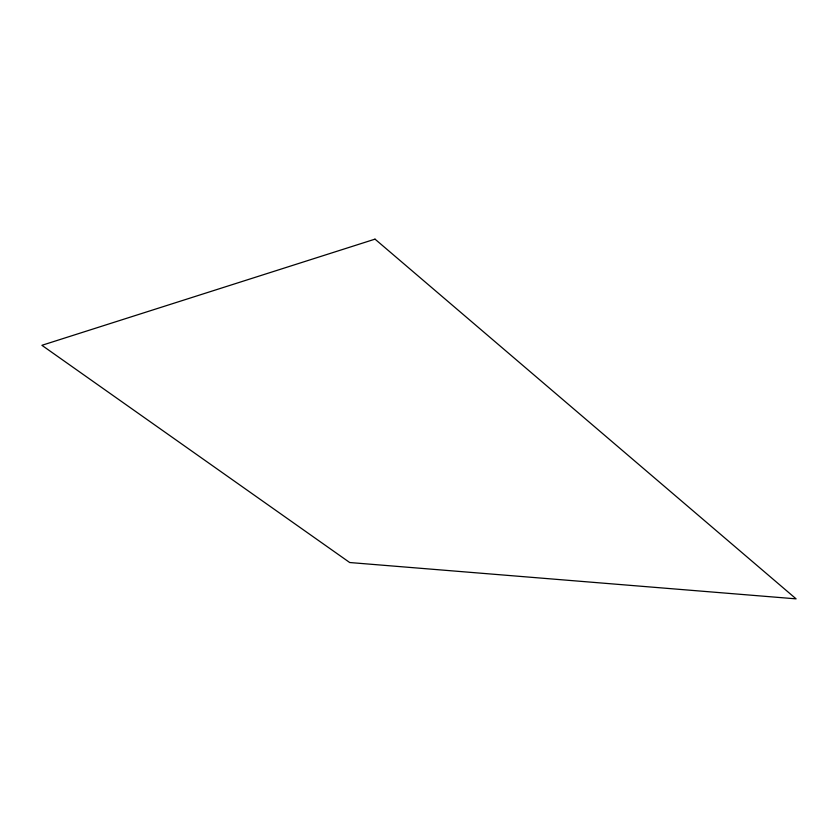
<?xml version="1.0" encoding="UTF-8"?>
<svg xmlns="http://www.w3.org/2000/svg" width="838" height="838" viewBox="0 0 838 838"><rect width="100%" height="100%" fill="white"/><g stroke="black" fill="none" stroke-linecap="round" stroke-linejoin="round"><path stroke-width="1.26" d="M375.015 239.144L41.9 345.308L349.718 562.528L796.1 598.856L375.015 239.144"/></g></svg>
